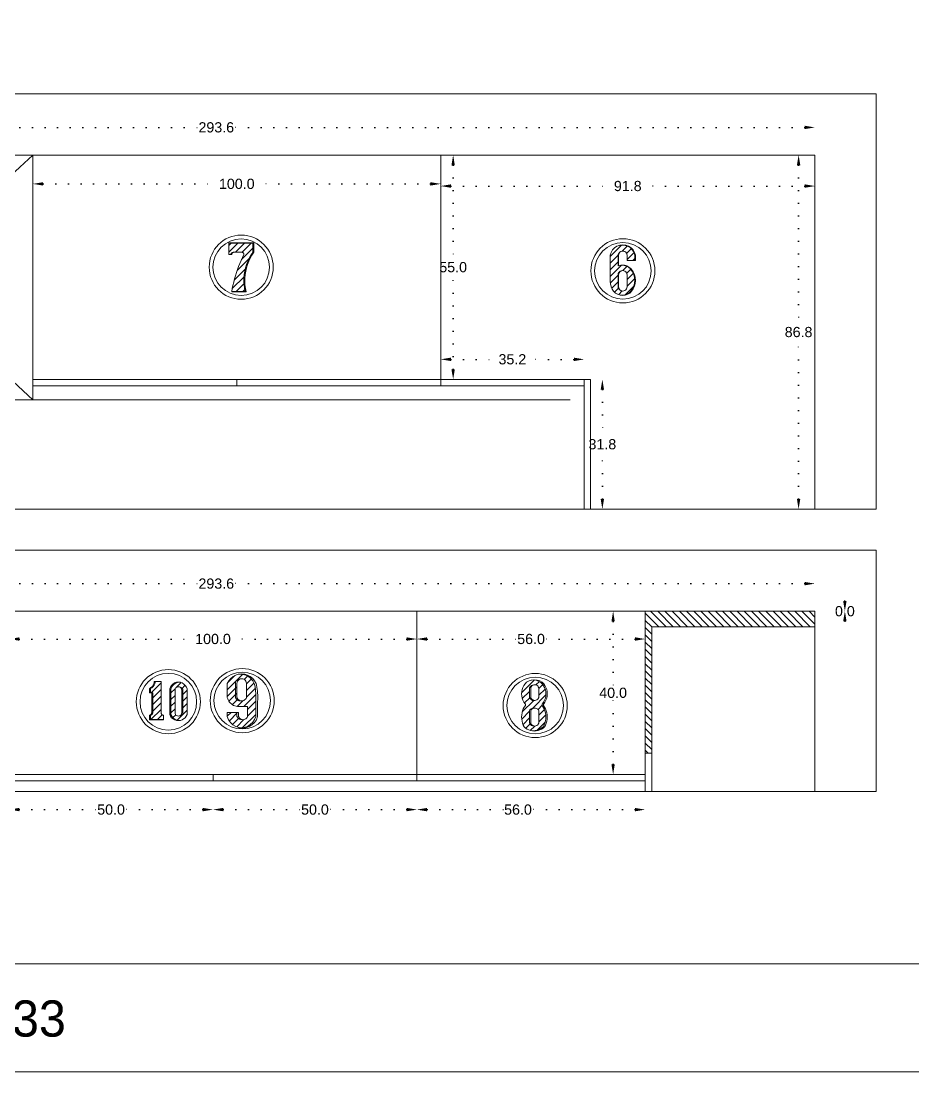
# Model space of a CAD drawing. Header units: inches. Extents: x -1979 to 7680, y -968 to 3127.
# Drawn here: x 6144.1 to 6362.8, y -170.5 to 87.1 of the extents above; entities that cross this region are included whole.
import ezdxf

# ---------------------------------------------------------------- set-up
doc = ezdxf.new("R2010")
doc.units = ezdxf.units.IN
doc.header["$MEASUREMENT"] = 0
doc.linetypes.add('ACAD_ISO07W100', pattern=[3, 0, -3])
doc.styles.get("Standard").update_dxf_attribs({"font": 'arial.ttf'})
doc.dimstyles.new('Copy of Standard', dxfattribs={"dimtxt": 2.5, "dimasz": 2.5, "dimexe": 0.18, "dimexo": 0.0625, "dimgap": 0.09, "dimtad": 0, "dimtih": 1, "dimtoh": 1, "dimdec": 1, "dimzin": 0, "dimdsep": 46, "dimtxsty": 'Standard', "dimcen": 0.09, "dimse1": 1, "dimse2": 1, "dimadec": 0, "dimazin": 0, "dimtfac": 1, "dimtdec": 1, "dimtix": 1, "dimtofl": 0, "dimtmove": 0, "dimatfit": 3, "dimfxl": 1, "dimtolj": 1, "dimtzin": 0, "dimarcsym": 0})
pattern_1 = [(45, (5593.626, 466.164), (-0.8148213, 0.8148213), [])]

# ---------------------------------------------------------------- blocks, each defined once
blk = doc.blocks.new('*D433')
at = {"color": 0, "linetype": 'ACAD_ISO07W100', "lineweight": -2, "transparency": 16777216}
for p, q in [((6047.67, 61.03), (6187.64, 61.03)), ((6336.27, 61.03), (6196.3, 61.03))]:
    blk.add_line(p, q, dxfattribs=at)
at = {"color": 0, "transparency": 16777216}
for points in [[(6047.67, 61.44), (6047.67, 60.61), (6045.17, 61.03)], [(6336.27, 61.44), (6336.27, 60.61), (6338.77, 61.03)]]:
    blk.add_solid(points, dxfattribs=at)
at = {"layer": 'Defpoints', "color": 0, "transparency": 16777216}
for p in [(6338.77, 61.03), (6045.17, 54.26), (6338.77, 54.26)]:
    blk.add_point(p, dxfattribs=at)
at = {"color": 0, "lineweight": 20, "transparency": 16777216, "insert": (6191.97, 61.03), "char_height": 2.5, "attachment_point": 5}
blk.add_mtext('\\A1;293.6', dxfattribs=at)
blk = doc.blocks.new('*D434')
at = {"color": 0, "linetype": 'ACAD_ISO07W100', "lineweight": -2, "transparency": 16777216}
for p, q in [((6286.65, -3.24), (6286.65, -15.27)), ((6286.65, -30.04), (6286.65, -18))]:
    blk.add_line(p, q, dxfattribs=at)
at = {"color": 0, "transparency": 16777216}
for points in [[(6286.23, -3.24), (6287.06, -3.24), (6286.65, -0.74)], [(6286.23, -30.04), (6287.06, -30.04), (6286.65, -32.54)]]:
    blk.add_solid(points, dxfattribs=at)
at = {"layer": 'Defpoints', "color": 0, "transparency": 16777216}
for p in [(6283.77, -0.74), (6282.17, -32.54), (6286.65, -32.54)]:
    blk.add_point(p, dxfattribs=at)
at = {"color": 0, "lineweight": 20, "transparency": 16777216, "insert": (6286.65, -16.64), "char_height": 2.5, "attachment_point": 5}
blk.add_mtext('\\A1;31.8', dxfattribs=at)
blk = doc.blocks.new('*D411')
at = {"color": 0, "linetype": 'ACAD_ISO07W100', "lineweight": -2, "transparency": 16777216}
for p, q in [((6334.77, 51.76), (6334.77, 12.23)), ((6334.77, -30.04), (6334.77, 9.5))]:
    blk.add_line(p, q, dxfattribs=at)
at = {"color": 0, "transparency": 16777216}
for points in [[(6334.36, 51.76), (6335.19, 51.76), (6334.77, 54.26)], [(6334.36, -30.04), (6335.19, -30.04), (6334.77, -32.54)]]:
    blk.add_solid(points, dxfattribs=at)
at = {"layer": 'Defpoints', "color": 0, "transparency": 16777216}
for p in [(6338.77, 54.26), (6334.77, -32.54), (6338.77, -32.54)]:
    blk.add_point(p, dxfattribs=at)
at = {"color": 0, "lineweight": 20, "transparency": 16777216, "insert": (6334.77, 10.86), "char_height": 2.5, "attachment_point": 5}
blk.add_mtext('\\A1;86.8', dxfattribs=at)
blk = doc.blocks.new('*D435')
at = {"color": 0, "linetype": 'ACAD_ISO07W100', "lineweight": -2, "transparency": 16777216}
for p, q in [((6249.5, 4.18), (6261.26, 4.18)), ((6279.67, 4.18), (6267.91, 4.18))]:
    blk.add_line(p, q, dxfattribs=at)
at = {"color": 0, "transparency": 16777216}
for points in [[(6249.5, 4.6), (6249.5, 3.76), (6247, 4.18)], [(6279.67, 4.6), (6279.67, 3.76), (6282.17, 4.18)]]:
    blk.add_solid(points, dxfattribs=at)
at = {"layer": 'Defpoints', "color": 0, "transparency": 16777216}
for p in [(6247, 4.18), (6247, -0.74), (6282.17, -0.74)]:
    blk.add_point(p, dxfattribs=at)
at = {"color": 0, "lineweight": 20, "transparency": 16777216, "insert": (6264.58, 4.18), "char_height": 2.5, "attachment_point": 5}
blk.add_mtext('\\A1;35.2', dxfattribs=at)
blk = doc.blocks.new('*D436')
at = {"color": 0, "linetype": 'ACAD_ISO07W100', "lineweight": -2, "transparency": 16777216}
for p, q in [((6249.5, 46.65), (6289.54, 46.65)), ((6336.27, 46.65), (6296.22, 46.65))]:
    blk.add_line(p, q, dxfattribs=at)
at = {"color": 0, "transparency": 16777216}
for points in [[(6249.5, 47.07), (6249.5, 46.23), (6247, 46.65)], [(6336.27, 47.07), (6336.27, 46.23), (6338.77, 46.65)]]:
    blk.add_solid(points, dxfattribs=at)
at = {"layer": 'Defpoints', "color": 0, "transparency": 16777216}
for p in [(6247, 54.26), (6338.77, 54.26), (6247, 46.65)]:
    blk.add_point(p, dxfattribs=at)
at = {"color": 0, "lineweight": 20, "transparency": 16777216, "insert": (6292.88, 46.65), "char_height": 2.5, "attachment_point": 5}
blk.add_mtext('\\A1;91.8', dxfattribs=at)
blk = doc.blocks.new('*D437')
at = {"color": 0, "linetype": 'ACAD_ISO07W100', "lineweight": -2, "transparency": 16777216}
for p, q in [((6250.06, 51.76), (6250.06, 28.13)), ((6250.06, 1.76), (6250.06, 25.4))]:
    blk.add_line(p, q, dxfattribs=at)
at = {"color": 0, "transparency": 16777216}
for points in [[(6249.64, 51.76), (6250.47, 51.76), (6250.06, 54.26)], [(6249.64, 1.76), (6250.47, 1.76), (6250.06, -0.74)]]:
    blk.add_solid(points, dxfattribs=at)
at = {"layer": 'Defpoints', "color": 0, "transparency": 16777216}
for p in [(6247, 54.26), (6247, -0.74), (6250.06, -0.74)]:
    blk.add_point(p, dxfattribs=at)
at = {"color": 0, "lineweight": 20, "transparency": 16777216, "insert": (6250.06, 26.76), "char_height": 2.5, "attachment_point": 5}
blk.add_mtext('\\A1;55.0', dxfattribs=at)
blk = doc.blocks.new('*D438')
at = {"color": 0, "linetype": 'ACAD_ISO07W100', "lineweight": -2, "transparency": 16777216}
for p, q in [((6149.5, 47.18), (6192.81, 47.18)), ((6244.5, 47.18), (6201.18, 47.18))]:
    blk.add_line(p, q, dxfattribs=at)
at = {"color": 0, "transparency": 16777216}
for points in [[(6149.5, 47.6), (6149.5, 46.77), (6147, 47.18)], [(6244.5, 47.6), (6244.5, 46.77), (6247, 47.18)]]:
    blk.add_solid(points, dxfattribs=at)
at = {"layer": 'Defpoints', "color": 0, "transparency": 16777216}
for p in [(6147, 54.26), (6247, 54.26), (6147, 47.18)]:
    blk.add_point(p, dxfattribs=at)
at = {"color": 0, "lineweight": 20, "transparency": 16777216, "insert": (6197, 47.18), "char_height": 2.5, "attachment_point": 5}
blk.add_mtext('\\A1;100.0', dxfattribs=at)
blk = doc.blocks.new('*D439')
at = {"color": 0, "linetype": 'ACAD_ISO07W100', "lineweight": -2, "transparency": 16777216}
for p, q in [((6346.12, -55.06), (6346.12, -52.56)), ((6346.12, -60.06), (6346.12, -62.56))]:
    blk.add_line(p, q, dxfattribs=at)
at = {"color": 0, "transparency": 16777216}
for points in [[(6345.7, -55.06), (6346.53, -55.06), (6346.12, -57.56)], [(6345.7, -60.06), (6346.53, -60.06), (6346.12, -57.56)]]:
    blk.add_solid(points, dxfattribs=at)
at = {"layer": 'Defpoints', "color": 0, "transparency": 16777216}
for p in [(6338.77, -57.56), (6338.77, -57.56), (6346.12, -57.56)]:
    blk.add_point(p, dxfattribs=at)
at = {"color": 0, "lineweight": 20, "transparency": 16777216, "insert": (6346.12, -57.56), "char_height": 2.5, "attachment_point": 5}
blk.add_mtext('\\A1;0.0', dxfattribs=at)
blk = doc.blocks.new('*D440')
at = {"color": 0, "linetype": 'ACAD_ISO07W100', "lineweight": -2, "transparency": 16777216}
for p, q in [((6047.67, -50.8), (6187.64, -50.8)), ((6336.27, -50.8), (6196.3, -50.8))]:
    blk.add_line(p, q, dxfattribs=at)
at = {"color": 0, "transparency": 16777216}
for points in [[(6047.67, -50.38), (6047.67, -51.21), (6045.17, -50.8)], [(6336.27, -50.38), (6336.27, -51.21), (6338.77, -50.8)]]:
    blk.add_solid(points, dxfattribs=at)
at = {"layer": 'Defpoints', "color": 0, "transparency": 16777216}
for p in [(6338.77, -50.8), (6045.17, -57.56), (6338.77, -57.56)]:
    blk.add_point(p, dxfattribs=at)
at = {"color": 0, "lineweight": 20, "transparency": 16777216, "insert": (6191.97, -50.8), "char_height": 2.5, "attachment_point": 5}
blk.add_mtext('\\A1;293.6', dxfattribs=at)
blk = doc.blocks.new('*D413')
at = {"color": 0, "linetype": 'ACAD_ISO07W100', "lineweight": -2, "transparency": 16777216}
for p, q in [((6143.67, -106.18), (6162.84, -106.18)), ((6188.67, -106.18), (6169.5, -106.18))]:
    blk.add_line(p, q, dxfattribs=at)
at = {"color": 0, "transparency": 16777216}
for points in [[(6143.67, -105.76), (6143.67, -106.59), (6141.17, -106.18)], [(6188.67, -105.76), (6188.67, -106.59), (6191.17, -106.18)]]:
    blk.add_solid(points, dxfattribs=at)
at = {"layer": 'Defpoints', "color": 0, "transparency": 16777216}
for p in [(6141.17, -99.16), (6191.17, -99.16), (6141.17, -106.18)]:
    blk.add_point(p, dxfattribs=at)
at = {"color": 0, "lineweight": 20, "transparency": 16777216, "insert": (6166.17, -106.18), "char_height": 2.5, "attachment_point": 5}
blk.add_mtext('\\A1;50.0', dxfattribs=at)
blk = doc.blocks.new('*D414')
at = {"color": 0, "linetype": 'ACAD_ISO07W100', "lineweight": -2, "transparency": 16777216}
for p, q in [((6193.67, -106.18), (6212.84, -106.18)), ((6238.67, -106.18), (6219.5, -106.18))]:
    blk.add_line(p, q, dxfattribs=at)
at = {"color": 0, "transparency": 16777216}
for points in [[(6193.67, -105.76), (6193.67, -106.59), (6191.17, -106.18)], [(6238.67, -105.76), (6238.67, -106.59), (6241.17, -106.18)]]:
    blk.add_solid(points, dxfattribs=at)
at = {"layer": 'Defpoints', "color": 0, "transparency": 16777216}
for p in [(6191.17, -99.16), (6241.17, -99.16), (6191.17, -106.18)]:
    blk.add_point(p, dxfattribs=at)
at = {"color": 0, "lineweight": 20, "transparency": 16777216, "insert": (6216.17, -106.18), "char_height": 2.5, "attachment_point": 5}
blk.add_mtext('\\A1;50.0', dxfattribs=at)
blk = doc.blocks.new('*D415')
at = {"color": 0, "linetype": 'ACAD_ISO07W100', "lineweight": -2, "transparency": 16777216}
for p, q in [((6143.67, -64.37), (6186.99, -64.37)), ((6238.67, -64.37), (6195.36, -64.37))]:
    blk.add_line(p, q, dxfattribs=at)
at = {"color": 0, "transparency": 16777216}
for points in [[(6143.67, -63.95), (6143.67, -64.79), (6141.17, -64.37)], [(6238.67, -63.95), (6238.67, -64.79), (6241.17, -64.37)]]:
    blk.add_solid(points, dxfattribs=at)
at = {"layer": 'Defpoints', "color": 0, "transparency": 16777216}
for p in [(6141.17, -57.56), (6241.17, -57.56), (6141.17, -64.37)]:
    blk.add_point(p, dxfattribs=at)
at = {"color": 0, "lineweight": 20, "transparency": 16777216, "insert": (6191.17, -64.37), "char_height": 2.5, "attachment_point": 5}
blk.add_mtext('\\A1;100.0', dxfattribs=at)
blk = doc.blocks.new('*D416')
at = {"color": 0, "linetype": 'ACAD_ISO07W100', "lineweight": -2, "transparency": 16777216}
for p, q in [((6243.67, -106.19), (6262.63, -106.19)), ((6294.67, -106.19), (6269.3, -106.19))]:
    blk.add_line(p, q, dxfattribs=at)
at = {"color": 0, "transparency": 16777216}
for points in [[(6243.67, -105.77), (6243.67, -106.6), (6241.17, -106.19)], [(6294.67, -105.77), (6294.67, -106.6), (6297.17, -106.19)]]:
    blk.add_solid(points, dxfattribs=at)
at = {"layer": 'Defpoints', "color": 0, "transparency": 16777216}
for p in [(6241.17, -97.56), (6297.17, -99.16), (6297.17, -106.19)]:
    blk.add_point(p, dxfattribs=at)
at = {"color": 0, "lineweight": 20, "transparency": 16777216, "insert": (6265.96, -106.19), "char_height": 2.5, "attachment_point": 5}
blk.add_mtext('\\A1;56.0', dxfattribs=at)
blk = doc.blocks.new('*D418')
at = {"color": 0, "linetype": 'ACAD_ISO07W100', "lineweight": -2, "transparency": 16777216}
for p, q in [((6243.67, -64.37), (6265.84, -64.37)), ((6294.67, -64.37), (6272.5, -64.37))]:
    blk.add_line(p, q, dxfattribs=at)
at = {"color": 0, "transparency": 16777216}
for points in [[(6243.67, -63.95), (6243.67, -64.79), (6241.17, -64.37)], [(6294.67, -63.95), (6294.67, -64.79), (6297.17, -64.37)]]:
    blk.add_solid(points, dxfattribs=at)
at = {"layer": 'Defpoints', "color": 0, "transparency": 16777216}
for p in [(6241.17, -57.56), (6297.17, -57.56), (6297.17, -64.37)]:
    blk.add_point(p, dxfattribs=at)
at = {"color": 0, "lineweight": 20, "transparency": 16777216, "insert": (6269.17, -64.37), "char_height": 2.5, "attachment_point": 5}
blk.add_mtext('\\A1;56.0', dxfattribs=at)
blk = doc.blocks.new('*D442')
at = {"color": 0, "linetype": 'ACAD_ISO07W100', "lineweight": -2, "transparency": 16777216}
for p, q in [((6289.29, -60.06), (6289.29, -76.19)), ((6289.29, -95.06), (6289.29, -78.93))]:
    blk.add_line(p, q, dxfattribs=at)
at = {"color": 0, "transparency": 16777216}
for points in [[(6288.87, -60.06), (6289.7, -60.06), (6289.29, -57.56)], [(6288.87, -95.06), (6289.7, -95.06), (6289.29, -97.56)]]:
    blk.add_solid(points, dxfattribs=at)
at = {"layer": 'Defpoints', "color": 0, "transparency": 16777216}
for p in [(6289.29, -57.56), (6297.17, -57.56), (6297.17, -97.56)]:
    blk.add_point(p, dxfattribs=at)
at = {"color": 0, "lineweight": 20, "transparency": 16777216, "insert": (6289.29, -77.56), "char_height": 2.5, "attachment_point": 5}
blk.add_mtext('\\A1;40.0', dxfattribs=at)

msp = doc.modelspace()

# ---------------------------------------------------------------- hatches: boundary and pattern name
at = {"lineweight": 20}
h = msp.add_hatch(dxfattribs=at)
h.set_pattern_fill('ANSI31', color=256, scale=9.218651)
h.set_pattern_definition([(45, (5557.7897, 573.0386), (-0.8148213, 0.8148213), [])])
h.paths.add_polyline_path([(6198.83, 24.97), (6198.96, 25.8), (6199.15, 26.61), (6199.4, 27.41), (6199.7, 28.19), (6200.06, 28.95), (6200.46, 29.68), (6200.92, 30.38), (6200.92, 32.65), (6195.05, 32.65), (6195.05, 29.89), (6195.57, 29.89), (6195.58, 29.96), (6195.62, 30.09), (6195.7, 30.21), (6195.8, 30.3), (6195.93, 30.36), (6195.96, 30.37), (6195.9, 30.34), (6195.83, 30.31), (6195.78, 30.28), (6195.73, 30.23), (6195.68, 30.18), (6195.64, 30.12), (6195.61, 30.06), (6195.59, 30), (6195.58, 29.93), (6195.57, 29.89), (6195.76, 29.89), (6195.76, 29.99), (6195.81, 30.13), (6195.88, 30.24), (6195.99, 30.33), (6196.11, 30.39), (6196.21, 30.41), (6196.28, 30.42), (6198.26, 30.42), (6198.38, 30.39), (6198.5, 30.33), (6198.61, 30.24), (6198.68, 30.13), (6198.73, 29.99), (6198.73, 29.89), (6198.38, 29.17), (6198.05, 28.43), (6197.74, 27.69), (6197.44, 26.94), (6197.17, 26.19), (6196.91, 25.43), (6196.67, 24.66), (6196.45, 23.89), (6196.25, 23.11), (6196.06, 22.32), (6195.9, 21.54), (6195.77, 20.81), (6199.05, 20.81), (6198.89, 21.63), (6198.79, 22.46), (6198.74, 23.3), (6198.76, 24.13)])
h = msp.add_hatch(dxfattribs=at)
h.set_pattern_fill('ANSI31', color=256, scale=9.218651)
h.set_pattern_definition([(45, (5631.7851, 572.0091), (-0.8148213, 0.8148213), [])])
h.paths.add_polyline_path([(6293.67, 26.2), (6293.47, 26.42), (6293.26, 26.61), (6293.02, 26.78), (6292.77, 26.93), (6292.51, 27.05), (6292.24, 27.15), (6291.96, 27.22), (6291.67, 27.26), (6291.38, 27.27), (6291.18, 27.26), (6290.93, 27.22), (6290.64, 27.14), (6290.52, 27.13), (6290.52, 29.64), (6290.56, 29.91), (6290.66, 30.16), (6290.82, 30.37), (6291.04, 30.53), (6291.29, 30.64), (6291.41, 30.68), (6291.68, 30.71), (6291.95, 30.68), (6292.2, 30.58), (6292.42, 30.41), (6292.58, 30.2), (6292.68, 29.95), (6292.72, 29.68), (6292.72, 28.39), (6294.62, 28.39), (6294.62, 29.64), (6294.41, 30.33), (6294.04, 30.95), (6293.54, 31.48), (6292.94, 31.87), (6292.26, 32.12), (6291.55, 32.2), (6291.54, 32.2), (6290.83, 32.12), (6290.21, 31.89), (6289.65, 31.53), (6289.15, 31), (6288.78, 30.37), (6288.57, 29.68), (6288.57, 23.64), (6288.57, 23.38), (6288.59, 23.13), (6288.62, 22.87), (6288.66, 22.61), (6288.71, 22.36), (6288.77, 22.11), (6288.81, 21.95), (6289.06, 21.38), (6289.42, 20.86), (6289.88, 20.44), (6290.34, 20.16), (6290.89, 19.98), (6291.51, 19.92), (6292.13, 19.98), (6292.72, 20.18), (6293.25, 20.49), (6293.42, 20.65), (6293.67, 20.9), (6294.07, 21.49), (6294.37, 22.14), (6294.56, 22.84), (6294.62, 23.55), (6294.56, 24.27), (6294.37, 24.96), (6294.07, 25.61)])
h.paths.add_polyline_path([(6290.56, 25.18), (6290.66, 25.43), (6290.82, 25.65), (6291.04, 25.81), (6291.29, 25.91), (6291.55, 25.95), (6291.68, 25.94), (6291.95, 25.91), (6292.2, 25.81), (6292.42, 25.64), (6292.58, 25.42), (6292.68, 25.17), (6292.72, 24.91), (6292.72, 21.95), (6292.68, 21.69), (6292.58, 21.44), (6292.42, 21.22), (6292.2, 21.06), (6291.95, 20.95), (6291.68, 20.92), (6291.41, 20.95), (6291.29, 21), (6291.16, 21.06), (6291.04, 21.11), (6290.82, 21.27), (6290.66, 21.48), (6290.56, 21.73), (6290.52, 22), (6290.52, 24.92)], flags=16)
h = msp.add_hatch(dxfattribs=at)
h.set_pattern_fill('ANSI31', color=256, scale=10, angle=-90)
h.set_pattern_definition([(315, (5578.4238, 2000.6699), (0.8838835, 0.8838835), [])])
h.paths.add_polyline_path([(6338.77, -61.36), (6338.77, -57.56), (6297.17, -57.56), (6297.17, -92.36), (6298.77, -92.36), (6298.77, -61.36)])
h = msp.add_hatch(dxfattribs=at)
h.set_pattern_fill('ANSI31', color=256, scale=9.218651)
h.set_pattern_definition(pattern_1)
h.paths.add_polyline_path([(6201.66, -79.54), (6201.67, -79.37), (6201.68, -78.94), (6201.69, -78.51), (6201.68, -78.08), (6201.66, -77.65), (6201.62, -77.15), (6201.57, -76.67), (6201.49, -76.21), (6201.4, -75.74), (6201.28, -75.28), (6200.93, -74.63), (6200.46, -74.06), (6199.89, -73.59), (6199.24, -73.25), (6198.53, -73.03), (6197.79, -72.96), (6197.35, -73), (6196.75, -73.19), (6196.09, -73.54), (6195.51, -74.01), (6195.04, -74.59), (6194.68, -75.24), (6194.68, -78.68), (6194.77, -78.99), (6194.89, -79.28), (6195.04, -79.57), (6195.22, -79.83), (6195.44, -80.07), (6195.67, -80.29), (6195.94, -80.47), (6196.22, -80.63), (6196.51, -80.75), (6196.82, -80.84), (6197.14, -80.9), (6197.19, -80.9), (6199.18, -80.9), (6199.61, -80.92), (6199.61, -83.36), (6199.51, -83.58), (6199.37, -83.77), (6199.2, -83.93), (6198.99, -84.04), (6198.77, -84.12), (6198.53, -84.14), (6198.3, -84.12), (6197.89, -84.07), (6197.66, -84), (6197.46, -83.88), (6197.29, -83.73), (6197.15, -83.54), (6197.05, -83.32), (6197.05, -82.38), (6194.68, -82.38), (6194.68, -83.36), (6194.99, -84.14), (6195.45, -84.83), (6196.06, -85.41), (6196.77, -85.84), (6197.47, -86.07), (6197.98, -86.13), (6198.81, -86.04), (6199.59, -85.78), (6200.3, -85.35), (6200.9, -84.78), (6201.36, -84.09), (6201.66, -83.32)])
h.paths.add_polyline_path([(6199.11, -79.13), (6198.93, -79.3), (6198.7, -79.44), (6198.46, -79.52), (6198.2, -79.55), (6197.95, -79.52), (6197.7, -79.44), (6197.48, -79.3), (6197.29, -79.13), (6197.15, -78.92), (6197.05, -78.68), (6197.05, -75.24), (6197.09, -74.94), (6197.2, -74.67), (6197.39, -74.43), (6197.63, -74.24), (6197.9, -74.13), (6198.2, -74.09), (6198.5, -74.13), (6198.78, -74.24), (6199.02, -74.43), (6199.2, -74.67), (6199.32, -74.94), (6199.36, -75.24), (6199.36, -78.68), (6199.26, -78.92)], flags=16)
h = msp.add_hatch(dxfattribs=at)
h.set_pattern_fill('ANSI31', color=256, scale=9.218651)
h.set_pattern_definition([(45, (5647.815, 465.4028), (-0.8148213, 0.8148213), [])])
h.paths.add_polyline_path([(6271.89, -80.32), (6271.95, -80.25), (6272.25, -79.82), (6272.49, -79.36), (6272.67, -78.86), (6272.77, -78.35), (6272.81, -77.83), (6272.77, -77.3), (6272.67, -76.79), (6272.49, -76.29), (6272.25, -75.83), (6271.95, -75.4), (6271.6, -75.01), (6271.01, -74.68), (6270.36, -74.48), (6269.69, -74.41), (6269.18, -74.46), (6268.66, -74.63), (6268.06, -74.96), (6267.71, -75.35), (6267.4, -75.78), (6267.16, -76.25), (6266.98, -76.75), (6266.88, -77.27), (6266.84, -77.8), (6266.88, -78.33), (6266.98, -78.85), (6267.16, -79.35), (6267.4, -79.82), (6267.71, -80.25), (6267.77, -80.32), (6267.77, -80.64), (6267.49, -81.06), (6267.26, -81.52), (6267.08, -81.99), (6266.95, -82.48), (6266.87, -82.98), (6266.84, -83.49), (6266.87, -83.99), (6266.95, -84.5), (6267.08, -84.99), (6267.26, -85.46), (6267.49, -85.91), (6267.84, -86.21), (6268.23, -86.46), (6268.64, -86.66), (6269.04, -86.79), (6269.23, -86.83), (6269.69, -86.85), (6270.14, -86.83), (6270.59, -86.74), (6271.02, -86.6), (6271.43, -86.4), (6271.82, -86.15), (6272.16, -85.86), (6272.39, -85.41), (6272.57, -84.94), (6272.7, -84.46), (6272.78, -83.96), (6272.81, -83.46), (6272.78, -82.96), (6272.7, -82.46), (6272.57, -81.98), (6272.39, -81.51), (6272.16, -81.06), (6271.89, -80.64)])
h.paths.add_polyline_path([(6270.49, -81.37), (6270.67, -81.46), (6270.84, -81.59), (6270.98, -81.75), (6271.08, -81.93), (6271.08, -84.71), (6271.04, -84.97), (6270.94, -85.21), (6270.79, -85.42), (6270.58, -85.58), (6270.34, -85.68), (6270.08, -85.71), (6269.82, -85.68), (6269.52, -85.62), (6269.28, -85.53), (6269.07, -85.37), (6268.92, -85.16), (6268.82, -84.92), (6268.78, -84.67), (6268.78, -81.92), (6268.89, -81.74), (6269.02, -81.58), (6269.19, -81.45), (6269.37, -81.36), (6269.57, -81.3), (6269.77, -81.28), (6270.08, -81.29), (6270.29, -81.31)], flags=16)
h.paths.add_polyline_path([(6270.34, -79.38), (6270.08, -79.42), (6269.77, -79.43), (6269.52, -79.4), (6269.28, -79.3), (6269.07, -79.14), (6268.92, -78.93), (6268.82, -78.7), (6268.78, -78.44), (6268.78, -76.61), (6268.82, -76.35), (6268.92, -76.11), (6269.07, -75.91), (6269.28, -75.75), (6269.52, -75.65), (6269.82, -75.6), (6270.08, -75.57), (6270.34, -75.6), (6270.58, -75.7), (6270.79, -75.86), (6270.94, -76.07), (6271.04, -76.31), (6271.08, -76.57), (6271.08, -78.42), (6271.04, -78.68), (6270.94, -78.92), (6270.79, -79.13), (6270.58, -79.29)], flags=16)
h = msp.add_hatch(dxfattribs=at)
h.set_pattern_fill('ANSI31', color=256, scale=9.218651)
h.set_pattern_definition(pattern_1)
h.paths.add_polyline_path([(6178.84, -83.03), (6178.77, -83), (6178.7, -82.96), (6178.64, -82.91), (6178.59, -82.85), (6178.54, -82.79), (6178.5, -82.73), (6178.47, -82.66), (6178.45, -82.58), (6178.44, -82.51), (6178.43, -82.43), (6178.43, -74.79), (6177, -74.79), (6176.98, -74.97), (6176.94, -75.14), (6176.89, -75.32), (6176.82, -75.48), (6176.74, -75.64), (6176.65, -75.8), (6176.54, -75.94), (6176.42, -76.08), (6176.29, -76.2), (6176.15, -76.31), (6176, -76.41), (6175.84, -76.5), (6175.84, -77.58), (6176.15, -77.58), (6176.39, -77.59), (6176.39, -82.4), (6176.38, -82.47), (6176.36, -82.55), (6176.34, -82.62), (6176.3, -82.68), (6176.26, -82.75), (6176.22, -82.81), (6176.17, -82.86), (6176.11, -82.91), (6176.05, -82.95), (6175.98, -82.99), (6175.91, -83.01), (6175.84, -83.04), (6175.84, -84.13), (6178.99, -84.13), (6178.99, -83.07), (6178.91, -83.06)])
h = msp.add_hatch(dxfattribs=at)
h.set_pattern_fill('ANSI31', color=256, scale=9.218651)
h.set_pattern_definition(pattern_1)
h.paths.add_polyline_path([(6180.85, -76.62), (6180.85, -82.85), (6181.05, -83.26), (6181.33, -83.62), (6181.68, -83.92), (6182.08, -84.14), (6182.51, -84.28), (6182.97, -84.32), (6183.22, -84.3), (6183.57, -84.18), (6183.97, -83.96), (6184.32, -83.66), (6184.61, -83.3), (6184.81, -82.89), (6184.81, -76.6), (6184.64, -76.14), (6184.37, -75.74), (6184.03, -75.4), (6183.61, -75.14), (6183.21, -75), (6182.97, -74.98), (6182.49, -75.03), (6182.03, -75.18), (6181.63, -75.44), (6181.28, -75.77), (6181.02, -76.17)])
h.paths.add_polyline_path([(6183.49, -82.82), (6182.8, -83.36), (6181.93, -83), (6181.85, -82.43), (6181.85, -76.51), (6182.55, -75.97), (6182.87, -76.11), (6183.24, -76.15), (6183.49, -76.76)], flags=16)

# ---------------------------------------------------------------- linework, layer by layer
for p, q in [((6032.86, 69.26), (6353.77, 69.26)), ((6353.77, 69.26), (6353.77, -32.54)), ((6045.17, 54.26), (6338.77, 54.26)), ((6147, -5.74), (6082, 54.26)), ((6147, 54.26), (6082, -5.74)), ((6147, 54.26), (6147, -5.74)), ((6283.77, 54.26), (6163.77, 54.26)), ((6283.77, 54.26), (6218.77, 54.26)), ((6247, 54.26), (6247, -2.34)), ((6338.77, 54.26), (6338.77, -32.54)), ((6291.41, 30.68), (6291.68, 30.71)), ((6195.77, 20.81), (6199.05, 20.81)), ((6147, -0.74), (6283.77, -0.74)), ((6147, -2.34), (6282.17, -2.34)), ((6197, -0.74), (6197, -2.34)), ((6282.17, -32.54), (6282.17, -0.74)), ((6283.77, -0.74), (6283.77, -5.74)), ((6283.77, -0.74), (6283.77, -32.54)), ((6278.77, -5.74), (6082, -5.74)), ((6282.17, -32.54), (6027.91, -32.54)), ((6282.17, -32.54), (6353.77, -32.54)), ((6036.38, -42.56), (6353.77, -42.56)), ((6353.77, -42.56), (6353.77, -101.76)), ((6045.17, -57.56), (6338.77, -57.56)), ((6283.77, -57.56), (6163.77, -57.56)), ((6283.77, -57.56), (6218.77, -57.56)), ((6241.17, -99.16), (6241.17, -57.56)), ((6297.17, -101.76), (6297.17, -57.61)), ((6338.77, -57.56), (6338.77, -101.76)), ((6298.77, -61.36), (6338.77, -61.36)), ((6298.77, -61.36), (6298.77, -101.76)), ((6175.84, -76.5), (6175.84, -77.58)), ((6269.87, -81.31), (6269.67, -81.37)), ((6270.08, -81.29), (6269.87, -81.31)), ((6175.84, -84.13), (6178.99, -84.13)), ((6297.17, -92.36), (6298.77, -92.36)), ((6221.17, -97.56), (6121.17, -97.56)), ((6191.17, -97.56), (6191.17, -99.16)), ((6221.17, -97.56), (6297.17, -97.56)), ((6058.3, -99.16), (6221.17, -99.16)), ((6221.17, -99.16), (6297.17, -99.16)), ((6036.38, -101.76), (6353.77, -101.76)), ((6297.17, -101.76), (6298.77, -101.76))]:
    msp.add_line(p, q, dxfattribs=at)
for points in [[(5930.13, -170.49), (6789.53, -170.49), (6789.53, 437.17), (5930.13, 437.17)], [(5936.83, -144.02), (6779.88, -144.02), (6779.88, 404.06), (5936.83, 404.06)], [(6290.64, 29.68), (6290.68, 29.95), (6290.78, 30.2), (6290.95, 30.41), (6291.16, 30.58), (6291.41, 30.68), (6291.29, 30.64), (6291.04, 30.53), (6290.82, 30.37), (6290.66, 30.16), (6290.56, 29.91), (6290.52, 29.64)], [(6292.42, 21.22), (6292.2, 21.06), (6291.95, 20.95), (6291.68, 20.92), (6291.41, 20.95), (6291.29, 21), (6291.16, 21.06), (6291.04, 21.11), (6290.82, 21.27), (6290.66, 21.48), (6290.56, 21.73), (6290.52, 22), (6290.52, 24.92), (6290.56, 25.18), (6290.66, 25.43), (6290.82, 25.65), (6291.04, 25.81), (6291.29, 25.91), (6291.55, 25.95), (6291.68, 25.94), (6291.95, 25.91), (6292.2, 25.81), (6292.42, 25.64), (6292.58, 25.42), (6292.68, 25.17), (6292.72, 24.91), (6292.72, 21.95), (6292.68, 21.69), (6292.58, 21.44)], [(6184.32, -83.66), (6183.97, -83.96), (6183.57, -84.18), (6183.22, -84.3), (6183.13, -84.32), (6182.67, -84.37), (6182.22, -84.32), (6181.78, -84.18), (6181.37, -83.96), (6181.02, -83.66), (6180.74, -83.3), (6180.54, -82.89), (6180.54, -76.6), (6180.71, -76.14), (6180.97, -75.74), (6181.32, -75.4), (6181.73, -75.14), (6182.19, -74.98), (6182.67, -74.93), (6183.16, -74.98), (6183.21, -75), (6183.61, -75.14), (6184.03, -75.4), (6184.37, -75.74), (6184.64, -76.14), (6184.81, -76.6), (6184.81, -82.89), (6184.61, -83.3)], [(6269.52, -79.4), (6269.28, -79.3), (6269.07, -79.14), (6268.92, -78.93), (6268.82, -78.7), (6268.78, -78.44), (6268.78, -76.61), (6268.82, -76.35), (6268.92, -76.11), (6269.07, -75.91), (6269.28, -75.75), (6269.52, -75.65), (6269.82, -75.6), (6270.08, -75.57), (6270.34, -75.6), (6270.58, -75.7), (6270.79, -75.86), (6270.94, -76.07), (6271.04, -76.31), (6271.08, -76.57), (6271.08, -78.42), (6271.04, -78.68), (6270.94, -78.92), (6270.79, -79.13), (6270.58, -79.29), (6270.34, -79.38), (6270.08, -79.42), (6269.77, -79.43)], [(6270.79, -85.42), (6270.94, -85.21), (6271.04, -84.97), (6271.08, -84.71), (6271.08, -81.93), (6270.98, -81.75), (6270.84, -81.59), (6270.67, -81.46), (6270.49, -81.37), (6270.29, -81.31), (6270.08, -81.29), (6269.77, -81.28), (6269.57, -81.3), (6269.37, -81.36), (6269.19, -81.45), (6269.02, -81.58), (6268.89, -81.74), (6268.78, -81.92), (6268.78, -84.67), (6268.82, -84.92), (6268.92, -85.16), (6269.07, -85.37), (6269.28, -85.53), (6269.52, -85.62), (6269.82, -85.68), (6270.08, -85.71), (6270.34, -85.68), (6270.58, -85.58)], [(6198.53, -86.2), (6198.53, -86.18), (6198.4, -86.2)]]:
    msp.add_lwpolyline(points, close=True, dxfattribs=at)
for points in [[(6201.16, 32.7), (6200.92, 32.65), (6195.05, 32.65)], [(6200.92, 32.65), (6200.92, 30.38), (6200.46, 29.68), (6200.06, 28.95), (6199.7, 28.19), (6199.4, 27.41), (6199.15, 26.61), (6198.96, 25.8), (6198.83, 24.97), (6198.76, 24.13), (6198.74, 23.3), (6198.79, 22.46), (6198.89, 21.63), (6199.05, 20.81), (6199.27, 20.75), (6199.11, 21.58), (6199, 22.42), (6198.96, 23.26), (6198.97, 24.11), (6199.05, 24.95), (6199.18, 25.78), (6199.37, 26.61), (6199.62, 27.42), (6199.92, 28.21), (6200.28, 28.97), (6200.7, 29.71), (6201.16, 30.42), (6201.16, 32.7), (6195.05, 32.7), (6195.05, 32.65), (6195.05, 29.89), (6195.57, 29.89), (6195.76, 29.89), (6195.76, 29.96), (6195.77, 30.03), (6195.8, 30.09), (6195.83, 30.15), (6195.87, 30.21), (6195.91, 30.26), (6195.96, 30.31), (6196.02, 30.35), (6196.08, 30.38), (6196.15, 30.4), (6196.21, 30.41), (6196.28, 30.42), (6198.21, 30.42), (6198.28, 30.41), (6198.35, 30.4), (6198.41, 30.38), (6198.47, 30.35), (6198.53, 30.31), (6198.58, 30.26), (6198.63, 30.21), (6198.66, 30.15), (6198.69, 30.09), (6198.71, 30.03), (6198.73, 29.96), (6198.73, 29.89), (6198.38, 29.17), (6198.05, 28.43), (6197.74, 27.69), (6197.44, 26.94), (6197.17, 26.19), (6196.91, 25.43), (6196.67, 24.66), (6196.45, 23.89), (6196.25, 23.11), (6196.06, 22.32), (6195.9, 21.54), (6195.77, 20.81), (6195.76, 20.75), (6199.27, 20.75)], [(6288.71, 22.36), (6288.66, 22.61), (6288.62, 22.87), (6288.59, 23.13), (6288.57, 23.38), (6288.57, 23.64), (6288.57, 29.68), (6288.78, 30.37), (6289.15, 31), (6289.65, 31.53), (6290.21, 31.89), (6290.26, 31.93), (6290.95, 32.17), (6291.67, 32.26), (6291.68, 32.26), (6292.4, 32.17), (6293.08, 31.93), (6293.69, 31.53)], [(6290.21, 31.89), (6290.83, 32.12), (6291.54, 32.2), (6291.55, 32.2), (6292.26, 32.12), (6292.94, 31.87), (6293.54, 31.48), (6294.04, 30.95), (6294.41, 30.33), (6294.62, 29.64), (6294.62, 28.39)], [(6291.68, 30.71), (6291.95, 30.68), (6292.2, 30.58), (6292.42, 30.41), (6292.58, 30.2), (6292.68, 29.95), (6292.72, 29.68), (6292.72, 28.39), (6294.62, 28.39), (6294.78, 28.39), (6294.78, 29.68), (6294.56, 30.37), (6294.19, 31), (6293.69, 31.53)], [(6196.03, 30.38), (6195.96, 30.37), (6195.9, 30.34), (6195.83, 30.31), (6195.78, 30.28), (6195.73, 30.23), (6195.68, 30.18), (6195.64, 30.12), (6195.61, 30.06), (6195.59, 30), (6195.58, 29.93), (6195.57, 29.89)], [(6290.64, 27.14), (6290.52, 27.13), (6290.52, 29.64)], [(6293.57, 20.59), (6293.82, 20.85), (6294.23, 21.44), (6294.53, 22.1), (6294.72, 22.8), (6294.78, 23.53), (6294.72, 24.25), (6294.53, 24.95), (6294.23, 25.61), (6293.82, 26.2), (6293.62, 26.42), (6293.4, 26.62), (6293.17, 26.79), (6292.91, 26.94), (6292.65, 27.06), (6292.37, 27.16), (6292.09, 27.23), (6291.8, 27.27), (6291.51, 27.28), (6291.21, 27.26), (6291.18, 27.26), (6290.93, 27.22), (6290.64, 27.14), (6290.64, 29.68)], [(6290.34, 20.16), (6290.89, 19.98), (6291.51, 19.92), (6292.13, 19.98), (6292.72, 20.18), (6293.25, 20.49), (6293.42, 20.65), (6293.67, 20.9), (6294.07, 21.49), (6294.37, 22.14), (6294.56, 22.84), (6294.62, 23.55), (6294.56, 24.27), (6294.37, 24.96), (6294.07, 25.61), (6293.67, 26.2), (6293.47, 26.42), (6293.26, 26.61), (6293.02, 26.78), (6292.77, 26.93), (6292.51, 27.05), (6292.24, 27.15), (6291.96, 27.22), (6291.67, 27.26), (6291.38, 27.27), (6291.18, 27.26)], [(6291.16, 21.06), (6290.95, 21.22), (6290.78, 21.44), (6290.68, 21.69), (6290.64, 21.95), (6290.64, 24.91), (6290.68, 25.17), (6290.78, 25.42), (6290.95, 25.64), (6291.16, 25.81), (6291.41, 25.91), (6291.68, 25.94)], [(6293.57, 20.59), (6293.4, 20.44), (6292.86, 20.12), (6292.26, 19.92), (6291.64, 19.85), (6291.01, 19.92), (6290.42, 20.12), (6290.34, 20.16), (6289.88, 20.44), (6289.42, 20.86), (6289.06, 21.38), (6288.81, 21.95), (6288.77, 22.11), (6288.71, 22.36)], [(6196.75, -73.19), (6196.09, -73.54), (6195.51, -74.01), (6195.04, -74.59), (6194.68, -75.24), (6194.68, -78.68), (6194.77, -78.99), (6194.89, -79.28), (6195.04, -79.57), (6195.22, -79.83), (6195.44, -80.07), (6195.67, -80.29), (6195.94, -80.47), (6196.22, -80.63), (6196.51, -80.75), (6196.82, -80.84), (6197.14, -80.9), (6197.19, -80.9), (6197.46, -80.92), (6199.61, -80.92)], [(6197.79, -74.14), (6197.5, -74.18), (6197.22, -74.29), (6196.98, -74.48), (6196.8, -74.71), (6196.69, -74.99), (6196.65, -75.28), (6196.65, -78.68), (6196.75, -78.92), (6196.89, -79.13), (6197.08, -79.31), (6197.3, -79.44), (6197.54, -79.52), (6197.79, -79.54), (6198.2, -79.55), (6198.46, -79.52), (6198.7, -79.44), (6198.93, -79.3), (6199.11, -79.13), (6199.26, -78.92), (6199.36, -78.68), (6199.36, -75.24)], [(6196.75, -73.19), (6197.35, -73), (6197.46, -72.97), (6198.2, -72.9), (6198.95, -72.97), (6199.66, -73.19), (6200.32, -73.54), (6200.9, -74.01), (6201.37, -74.59), (6201.72, -75.24), (6201.84, -75.71), (6201.94, -76.18), (6202.02, -76.65), (6202.07, -77.12), (6202.11, -77.63), (6202.13, -78.07), (6202.13, -78.5), (6202.13, -78.94), (6202.12, -79.37), (6202.11, -79.55), (6202.11, -83.36), (6201.8, -84.14), (6201.34, -84.83), (6200.73, -85.41), (6200.02, -85.84), (6199.23, -86.11), (6198.53, -86.18)], [(6199.36, -75.24), (6199.32, -74.94), (6199.2, -74.67), (6199.02, -74.43), (6198.78, -74.24), (6198.5, -74.13), (6198.2, -74.09), (6197.9, -74.13), (6197.63, -74.24), (6197.39, -74.43), (6197.2, -74.67), (6197.09, -74.94), (6197.05, -75.24), (6197.05, -78.68), (6197.15, -78.92), (6197.29, -79.13), (6197.48, -79.3), (6197.7, -79.44), (6197.95, -79.52), (6198.2, -79.55)], [(6197.47, -86.07), (6197.98, -86.13), (6198.81, -86.04), (6199.59, -85.78), (6200.3, -85.35), (6200.9, -84.78), (6201.36, -84.09), (6201.66, -83.32), (6201.66, -79.54), (6201.67, -79.37), (6201.68, -78.94), (6201.69, -78.51), (6201.68, -78.08), (6201.66, -77.65), (6201.62, -77.15), (6201.57, -76.67), (6201.49, -76.21), (6201.4, -75.74), (6201.28, -75.28), (6200.93, -74.63), (6200.46, -74.06), (6199.89, -73.59), (6199.24, -73.25), (6198.53, -73.03), (6197.79, -72.96), (6197.35, -73)], [(6267.77, -80.64), (6267.77, -80.32), (6267.71, -80.25), (6267.4, -79.82), (6267.16, -79.35), (6266.98, -78.85), (6266.88, -78.33), (6266.84, -77.8), (6266.88, -77.27), (6266.98, -76.75), (6267.16, -76.25), (6267.4, -75.78), (6267.71, -75.35), (6268.06, -74.96), (6268.66, -74.63), (6269.18, -74.46), (6269.31, -74.42)], [(6269.04, -86.79), (6269.23, -86.83), (6269.69, -86.85), (6270.14, -86.83), (6270.59, -86.74), (6271.02, -86.6), (6271.43, -86.4), (6271.82, -86.15), (6272.16, -85.86), (6272.39, -85.41), (6272.57, -84.94), (6272.7, -84.46), (6272.78, -83.96), (6272.81, -83.46), (6272.78, -82.96), (6272.7, -82.46), (6272.57, -81.98), (6272.39, -81.51), (6272.16, -81.06), (6271.89, -80.64), (6271.89, -80.32), (6271.95, -80.25), (6272.25, -79.82), (6272.49, -79.36), (6272.67, -78.86), (6272.77, -78.35), (6272.81, -77.83), (6272.77, -77.3), (6272.67, -76.79), (6272.49, -76.29), (6272.25, -75.83), (6271.95, -75.4), (6271.6, -75.01), (6271.01, -74.68), (6270.36, -74.48), (6269.69, -74.41), (6269.18, -74.46)], [(6272.22, -80.64), (6272.22, -80.32), (6272.28, -80.25), (6272.58, -79.82), (6272.82, -79.35), (6273, -78.85), (6273.1, -78.33), (6273.14, -77.8), (6273.1, -77.27), (6273, -76.75), (6272.82, -76.25), (6272.58, -75.78), (6272.28, -75.35), (6271.92, -74.96), (6271.32, -74.63), (6270.67, -74.42), (6269.99, -74.35), (6269.31, -74.42)], [(6175.6, -84.18), (6178.99, -84.18), (6178.99, -84.13), (6178.99, -83.07), (6178.91, -83.06), (6178.84, -83.03), (6178.77, -83), (6178.7, -82.96), (6178.64, -82.91), (6178.59, -82.85), (6178.54, -82.79), (6178.5, -82.73), (6178.47, -82.66), (6178.45, -82.58), (6178.44, -82.51), (6178.43, -82.43), (6178.43, -74.79), (6178.43, -74.74), (6176.77, -74.74), (6176.74, -74.92), (6176.71, -75.1), (6176.65, -75.28), (6176.59, -75.44), (6176.51, -75.61), (6176.41, -75.76), (6176.3, -75.91), (6176.18, -76.04), (6176.05, -76.17), (6175.91, -76.28), (6175.76, -76.38), (6175.6, -76.47), (6175.6, -77.58), (6175.84, -77.58), (6176.15, -77.58), (6176.15, -82.43), (6176.14, -82.5), (6176.12, -82.58), (6176.1, -82.65), (6176.07, -82.72), (6176.03, -82.78), (6175.98, -82.84), (6175.93, -82.9), (6175.87, -82.94), (6175.81, -82.99), (6175.74, -83.02), (6175.67, -83.05), (6175.6, -83.07), (6175.6, -84.18), (6175.84, -84.13), (6175.84, -83.04), (6175.91, -83.01), (6175.98, -82.99), (6176.05, -82.95), (6176.11, -82.91), (6176.17, -82.86), (6176.22, -82.81), (6176.26, -82.75), (6176.3, -82.68), (6176.34, -82.62), (6176.36, -82.55), (6176.38, -82.47), (6176.39, -82.4), (6176.39, -77.59), (6176.15, -77.58)], [(6175.6, -76.47), (6175.84, -76.5), (6176, -76.41), (6176.15, -76.31), (6176.29, -76.2), (6176.42, -76.08), (6176.54, -75.94), (6176.65, -75.8), (6176.74, -75.64), (6176.82, -75.48), (6176.89, -75.32), (6176.94, -75.14), (6176.98, -74.97), (6177, -74.79)], [(6176.77, -74.74), (6177, -74.79), (6178.43, -74.79)], [(6183.22, -84.3), (6182.97, -84.32), (6182.51, -84.28), (6182.08, -84.14), (6181.68, -83.92), (6181.33, -83.62), (6181.05, -83.26), (6180.85, -82.85), (6180.85, -76.62), (6181.02, -76.17), (6181.28, -75.77), (6181.63, -75.44), (6182.03, -75.18), (6182.49, -75.03), (6182.97, -74.98), (6183.21, -75)], [(6182.97, -83.21), (6183.18, -83.18), (6183.37, -83.1), (6183.54, -82.97), (6183.67, -82.8), (6183.75, -82.61), (6183.78, -82.4), (6183.78, -76.93), (6183.75, -76.72), (6183.67, -76.52), (6183.54, -76.35), (6183.37, -76.22), (6183.18, -76.14), (6182.97, -76.12), (6182.67, -76.08), (6182.46, -76.11), (6182.26, -76.19), (6182.09, -76.32), (6181.96, -76.49), (6181.88, -76.69), (6181.85, -76.9), (6181.85, -82.43)], [(6181.85, -82.43), (6181.88, -82.64), (6181.96, -82.83), (6182.09, -83), (6182.26, -83.14), (6182.46, -83.22), (6182.67, -83.24), (6182.89, -83.22), (6183.08, -83.14), (6183.25, -83), (6183.38, -82.83), (6183.47, -82.64), (6183.49, -82.43), (6183.49, -76.9), (6183.47, -76.69), (6183.38, -76.49), (6183.25, -76.32), (6183.08, -76.19), (6182.89, -76.11), (6182.67, -76.08)], [(6269.82, -75.6), (6269.58, -75.7), (6269.37, -75.86), (6269.21, -76.07), (6269.11, -76.31), (6269.08, -76.57), (6269.08, -78.42), (6269.11, -78.68), (6269.21, -78.92), (6269.37, -79.13), (6269.58, -79.29), (6269.82, -79.38), (6270.08, -79.42)], [(6198.4, -86.2), (6197.57, -86.11), (6197.47, -86.07), (6196.77, -85.84), (6196.06, -85.41), (6195.45, -84.83), (6194.99, -84.14), (6194.68, -83.36), (6194.68, -82.38), (6197.05, -82.38), (6197.46, -82.38), (6197.46, -83.36), (6197.55, -83.58), (6197.69, -83.77), (6197.87, -83.93), (6198.07, -84.04), (6198.3, -84.12)], [(6198.53, -84.14), (6198.3, -84.12), (6197.89, -84.07), (6197.66, -84), (6197.46, -83.88), (6197.29, -83.73), (6197.15, -83.54), (6197.05, -83.32), (6197.05, -82.38)], [(6198.53, -84.14), (6198.77, -84.12), (6198.99, -84.04), (6199.2, -83.93), (6199.37, -83.77), (6199.51, -83.58), (6199.61, -83.36), (6199.61, -80.92), (6199.18, -80.9), (6197.19, -80.9)], [(6267.77, -80.64), (6267.49, -81.06), (6267.26, -81.52), (6267.08, -81.99), (6266.95, -82.48), (6266.87, -82.98), (6266.84, -83.49), (6266.87, -83.99), (6266.95, -84.5), (6267.08, -84.99), (6267.26, -85.46), (6267.49, -85.91), (6267.84, -86.21), (6268.23, -86.46), (6268.64, -86.66), (6269.04, -86.79), (6269.08, -86.8)], [(6269.08, -86.8), (6269.53, -86.89), (6269.99, -86.92), (6270.45, -86.89), (6270.9, -86.8), (6271.34, -86.66), (6271.75, -86.46), (6272.14, -86.21), (6272.49, -85.91), (6272.72, -85.46), (6272.9, -84.99), (6273.03, -84.5), (6273.11, -83.99), (6273.14, -83.49), (6273.11, -82.98), (6273.03, -82.48), (6272.9, -81.99), (6272.72, -81.52), (6272.49, -81.06), (6272.22, -80.64)], [(6269.67, -81.37), (6269.48, -81.46), (6269.32, -81.59), (6269.18, -81.75), (6269.08, -81.93), (6269.08, -84.71), (6269.11, -84.97), (6269.21, -85.21), (6269.37, -85.42), (6269.58, -85.58), (6269.82, -85.68)]]:
    msp.add_lwpolyline(points, dxfattribs=at)
for centre, radius in [((6198.09, 26.77), 7.86), ((6198.09, 26.77), 6.94), ((6291.69, 25.87), 7.86), ((6291.69, 25.87), 6.94), ((6180.21, -79.73), 7.86), ((6198.34, -79.47), 7.86), ((6180.21, -79.73), 6.94), ((6198.34, -79.47), 6.94), ((6270.18, -80.68), 7.86), ((6270.18, -80.68), 6.94)]:
    msp.add_circle(centre, radius, dxfattribs=at)

# ---------------------------------------------------------------- texts
at = {"lineweight": 20, "insert": (5914.98, -152.94), "char_height": 8.8775, "attachment_point": 1}
msp.add_mtext_dynamic_manual_height_columns('{\\fPlantagenet Cherokee|b0|i0|c0|p18;^IEng. Saeid  Ghasemi      09137057733}', width=392.1279, gutter_width=43.85, heights=[0], dxfattribs=at)

# ---------------------------------------------------------------- dimensions: what is measured, and where the dimension line sits
at = {"lineweight": 20}
for base, p1, p2, angle, picture, middle in [((6338.77, 61.03), (6045.17, 54.26), (6338.77, 54.26), 180, '*D433', (6191.97, 61.03)), ((6250.06, -0.74), (6247, 54.26), (6247, -0.74), 270, '*D437', (6250.06, 26.76)), ((6334.77, -32.54), (6338.77, 54.26), (6338.77, -32.54), 270, '*D411', (6334.77, 10.86)), ((6286.65, -32.54), (6283.77, -0.74), (6282.17, -32.54), 270, '*D434', (6286.65, -16.64)), ((6338.77, -50.8), (6045.17, -57.56), (6338.77, -57.56), 180, '*D440', (6191.97, -50.8)), ((6346.11811292, -57.55884919), (6338.77200692, -57.55884919), (6338.77200692, -57.55884919), 270, '*D439', (6346.11811292, -57.55884919)), ((6289.29, -57.56), (6297.17, -97.56), (6297.17, -57.56), 270, '*D442', (6289.29, -77.56)), ((6141.17, -106.18), (6191.17, -99.16), (6141.17, -99.16), 180, '*D413', (6166.17, -106.18)), ((6191.17, -106.18), (6241.17, -99.16), (6191.17, -99.16), 180, '*D414', (6216.17, -106.18))]:
    dim = msp.add_linear_dim(base=base, p1=p1, p2=p2, angle=angle, dimstyle='Copy of Standard', dxfattribs=at)
    dim.commit()
    dim.dimension.update_dxf_attribs({"geometry": picture, "text_midpoint": middle})
for base, p1, p2, picture, middle in [((6147, 47.18), (6247, 54.26), (6147, 54.26), '*D438', (6197, 47.18)), ((6247, 46.65), (6338.77, 54.26), (6247, 54.26), '*D436', (6292.88, 46.65)), ((6247, 4.18), (6282.17, -0.74), (6247, -0.74), '*D435', (6264.58, 4.18)), ((6141.17, -64.37), (6241.17, -57.56), (6141.17, -57.56), '*D415', (6191.17, -64.37)), ((6297.17, -64.37), (6241.17, -57.56), (6297.17, -57.56), '*D418', (6269.17, -64.37))]:
    dim = msp.add_linear_dim(base=base, p1=p1, p2=p2, dimstyle='Copy of Standard', dxfattribs=at)
    dim.commit()
    dim.dimension.update_dxf_attribs({"geometry": picture, "text_midpoint": middle})
dim = msp.add_linear_dim(base=(6297.17, -106.19), p1=(6241.17, -97.56), p2=(6297.17, -99.16), angle=180, dimstyle='Copy of Standard', dxfattribs=at)
dim.commit()
dim.dimension.update_dxf_attribs({"geometry": '*D416', "text_midpoint": (6265.96, -106.19), "dimtype": 160})

doc.saveas('drawing.dxf')
